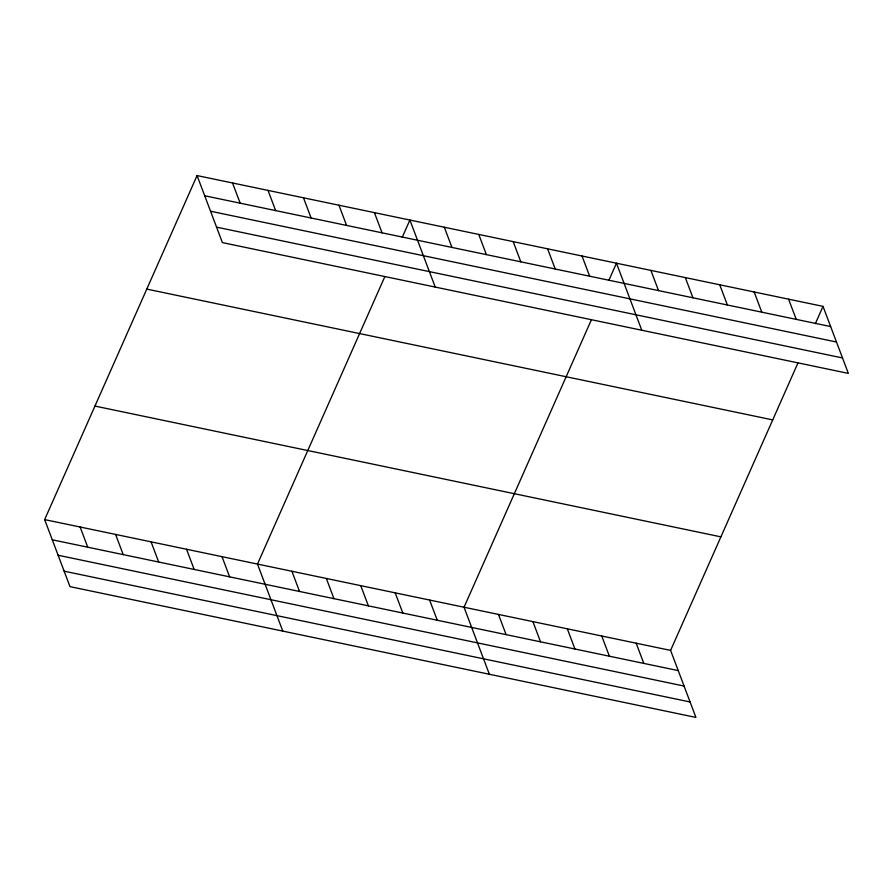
<?xml version="1.0" encoding="UTF-8"?>
<svg xmlns="http://www.w3.org/2000/svg" width="893" height="893" viewBox="0 0 893 893"><rect width="100%" height="100%" fill="white"/><g stroke="black" fill="none" stroke-linecap="round" stroke-linejoin="round"><path stroke-width="1.34" d="M797.873 363.127L670.598 650.394L695.926 717.425L69.978 586.634L44.65 519.603L197.074 175.575L823.022 306.366L848.35 373.397L222.402 242.606L197.074 175.575M384.749 276.808L257.474 564.075L282.802 631.105M402.241 237.315L409.898 220.046L435.226 287.077M591.311 319.973L464.036 607.229L489.364 674.271M608.803 280.48L616.46 263.201L641.788 330.243M815.365 323.646L823.022 306.366M204.709 195.768L830.657 326.57M210.547 211.228L836.495 342.019M216.564 227.146L842.512 357.948M146.776 289.098L772.724 419.9M94.948 406.069L720.897 536.86M44.65 519.603L670.598 650.394M52.285 539.796L678.234 670.598M58.123 555.256L684.071 686.047M64.14 571.174L690.088 701.976M788.597 299.177L796.221 319.37M754.161 291.978L761.796 312.182M719.736 284.789L727.371 304.982M685.311 277.589L692.946 297.793M650.885 270.4L658.521 290.593M582.035 256.012L589.659 276.216M547.599 248.812L555.234 269.016M513.174 241.623L520.809 261.828M636.173 643.206L643.808 663.399M478.748 234.435L486.384 254.628M601.748 636.006L609.383 656.21M444.323 227.235L451.958 247.439M567.323 628.817L574.947 649.01M532.887 621.617L540.522 641.821M374.424 212.634L382.059 232.827M498.461 614.429L506.097 634.622M338.949 205.223L346.584 225.416M303.486 197.811L311.11 218.004M429.611 600.04L437.246 620.233M268.012 190.399L275.647 210.592M395.186 592.84L402.81 613.045M232.537 182.987L240.172 203.18M360.75 585.652L368.385 605.856M326.325 578.452L333.96 598.656M291.899 571.263L299.535 591.467M222 556.663L229.635 576.856M186.537 549.251L194.161 569.444M151.062 541.839L158.697 562.032M115.588 534.427L123.223 554.62M80.124 527.015L87.748 547.208"/></g></svg>
